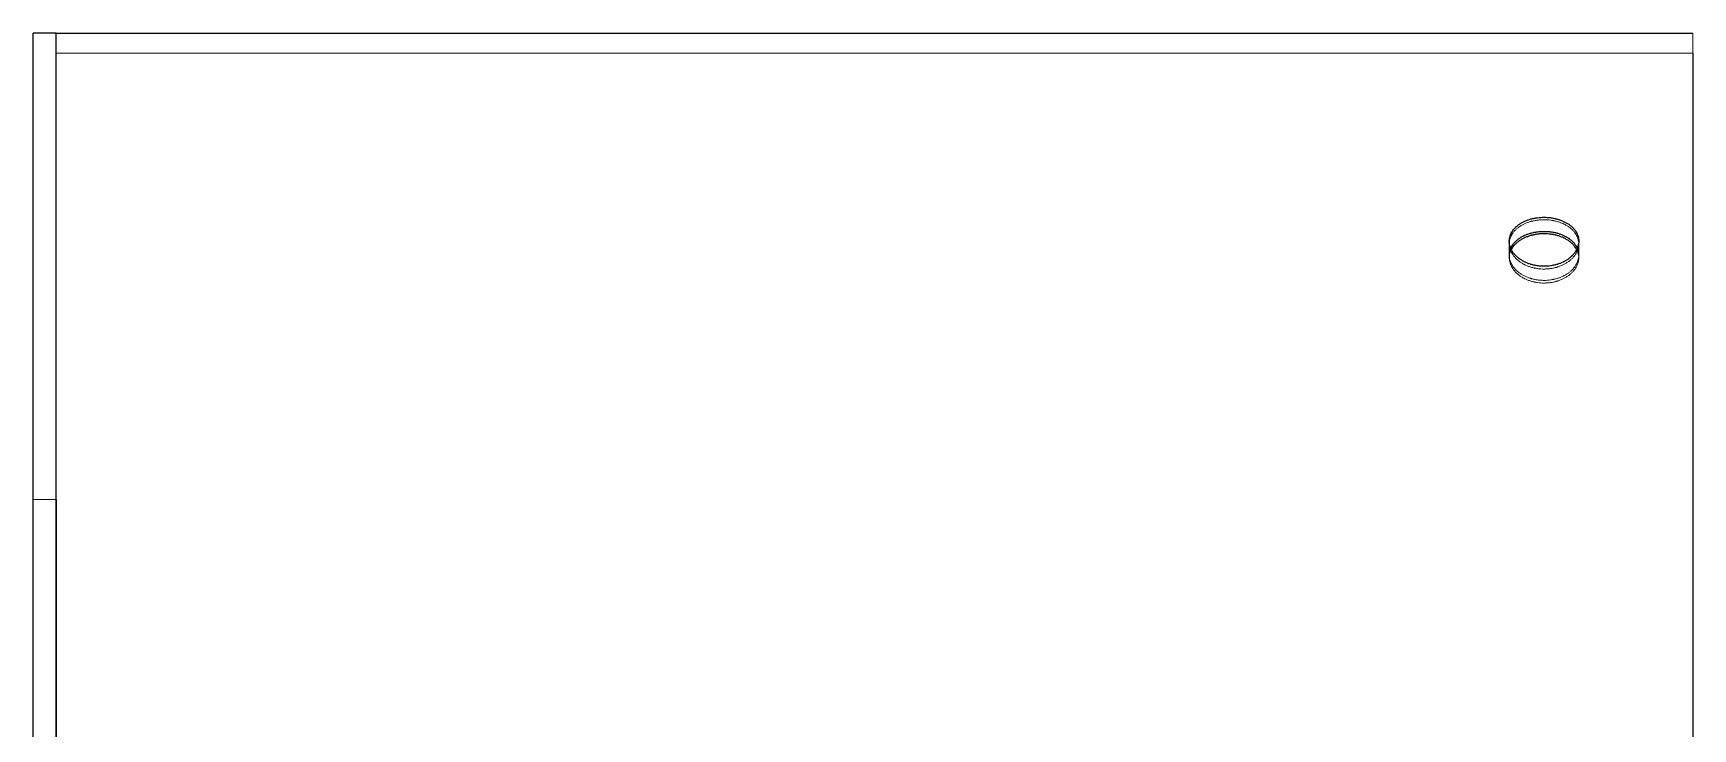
# Model space of a CAD drawing. Header units: millimetres. Extents: x 2874 to 70588, y -19135 to 2288.
# Drawn here: x 3294.6 to 3378.3, y 1753.9 to 1788.9 of the extents above; entities that cross this region are included whole.
import ezdxf
from ezdxf.lldxf.tags import DXFTag

# ---------------------------------------------------------------- set-up
doc = ezdxf.new("R2010")
doc.units = ezdxf.units.MM
doc.layers.add('1', color=7, linetype='Continuous', true_color=0xffffff)
tags = doc.linetypes.add('DASHED', pattern=[25.72, 12.86, -12.86]).pattern_tags.tags
tags[6:7] = [DXFTag(74, 4), DXFTag(75, 0), DXFTag(340, '0'), DXFTag(46, 0.0), DXFTag(50, 0.0), DXFTag(44, 0.0), DXFTag(45, 0.0)]
tags[4:5] = [DXFTag(74, 4), DXFTag(75, 0), DXFTag(340, '0'), DXFTag(46, 0.0), DXFTag(50, 0.0), DXFTag(44, 0.0), DXFTag(45, 0.0)]

msp = doc.modelspace()

# ---------------------------------------------------------------- linework, layer by layer
at = {"layer": '1', "color": 151, "linetype": 'Continuous', "lineweight": 25}
for p, q in [((3294.634, 1752.925), (3294.634, 1788.925)), ((3295.784, 1788.925), (3294.634, 1788.925)), ((3295.784, 1752.925), (3295.784, 1788.925)), ((3295.784, 1788.925), (3378.284, 1788.925)), ((3378.284, 1787.925), (3378.284, 1752.925)), ((3295.784, 1765.425), (3295.784, 1752.925))]:
    msp.add_line(p, q, dxfattribs=at)
at = {"layer": '1', "color": 53, "linetype": 'DASHED', "lineweight": 18}
for p, q in [((3378.284, 1788.925), (3378.284, 1787.925)), ((3295.784, 1787.925), (3378.284, 1787.925)), ((3369.034, 1778.447), (3369.034, 1777.738)), ((3372.534, 1777.738), (3372.534, 1778.447)), ((3369.034, 1777.738), (3369.034, 1777.609)), ((3372.534, 1777.609), (3372.534, 1777.738)), ((3294.634, 1765.425), (3295.784, 1765.425))]:
    msp.add_line(p, q, dxfattribs=at)
at = {"layer": '1', "color": 151, "linetype": 'Continuous', "lineweight": 25}
for points, knots in [([(3369.945, 1777.341), (3369.894, 1777.361), (3369.796, 1777.405), (3369.66, 1777.481), (3369.576, 1777.537), (3369.526, 1777.574), (3369.516, 1777.582), (3369.496, 1777.597), (3369.486, 1777.605), (3369.457, 1777.629), (3369.439, 1777.645), (3369.385, 1777.693), (3369.318, 1777.76), (3369.26, 1777.831), (3369.22, 1777.886), (3369.201, 1777.914), (3369.184, 1777.942), (3369.172, 1777.961), (3369.166, 1777.971), (3369.139, 1778.019), (3369.121, 1778.058), (3369.089, 1778.136), (3369.062, 1778.215), (3369.046, 1778.296), (3369.04, 1778.346), (3369.038, 1778.357), (3369.037, 1778.377), (3369.036, 1778.387), (3369.034, 1778.418), (3369.034, 1778.438), (3369.034, 1778.498), (3369.041, 1778.579), (3369.059, 1778.657), (3369.076, 1778.716), (3369.083, 1778.736), (3369.097, 1778.775), (3369.105, 1778.794), (3369.131, 1778.851), (3369.171, 1778.926), (3369.245, 1779.032), (3369.305, 1779.099), (3369.345, 1779.14), (3369.353, 1779.148), (3369.37, 1779.164), (3369.396, 1779.188), (3369.423, 1779.211), (3369.478, 1779.256), (3369.555, 1779.313), (3369.64, 1779.365), (3369.707, 1779.401), (3369.73, 1779.413), (3369.765, 1779.43), (3369.777, 1779.436), (3369.8, 1779.447), (3369.86, 1779.474), (3369.971, 1779.518), (3370.126, 1779.567), (3370.234, 1779.592), (3370.304, 1779.606), (3370.318, 1779.608), (3370.345, 1779.613), (3370.387, 1779.621), (3370.429, 1779.627), (3370.513, 1779.637), (3370.626, 1779.648), (3370.74, 1779.651), (3370.827, 1779.651), (3370.855, 1779.65), (3370.913, 1779.648), (3370.942, 1779.646), (3371.027, 1779.64), (3371.14, 1779.628), (3371.251, 1779.609), (3371.332, 1779.592), (3371.373, 1779.583), (3371.413, 1779.572), (3371.44, 1779.565), (3371.454, 1779.561), (3371.52, 1779.542), (3371.572, 1779.525), (3371.623, 1779.507)], [0, 0, 0, 0, 0.03125, 0.0625, 0.09375, 0.09375, 0.101562, 0.101562, 0.109375, 0.109375, 0.125, 0.125, 0.15625, 0.1875, 0.1875, 0.203125, 0.210937, 0.210937, 0.21875, 0.21875, 0.25, 0.25, 0.28125, 0.3125, 0.3125, 0.320312, 0.320312, 0.328125, 0.328125, 0.34375, 0.34375, 0.375, 0.40625, 0.40625, 0.421875, 0.421875, 0.4375, 0.4375, 0.46875, 0.5, 0.53125, 0.53125, 0.539062, 0.539062, 0.546875, 0.5625, 0.5625, 0.59375, 0.625, 0.625, 0.640625, 0.640625, 0.648437, 0.648437, 0.65625, 0.6875, 0.71875, 0.75, 0.75, 0.757812, 0.757812, 0.765625, 0.78125, 0.78125, 0.8125, 0.84375, 0.84375, 0.859375, 0.859375, 0.875, 0.875, 0.90625, 0.9375, 0.9375, 0.953125, 0.960937, 0.960937, 0.96875, 0.96875, 1, 1, 1, 1]), ([(3371.623, 1779.507), (3371.674, 1779.488), (3371.771, 1779.448), (3371.908, 1779.378), (3371.992, 1779.325), (3372.042, 1779.29), (3372.052, 1779.283), (3372.072, 1779.269), (3372.081, 1779.261), (3372.11, 1779.239), (3372.129, 1779.224), (3372.183, 1779.179), (3372.25, 1779.115), (3372.308, 1779.048), (3372.347, 1778.995), (3372.366, 1778.969), (3372.384, 1778.942), (3372.396, 1778.923), (3372.401, 1778.914), (3372.428, 1778.868), (3372.447, 1778.83), (3372.479, 1778.754), (3372.506, 1778.677), (3372.522, 1778.597), (3372.528, 1778.547), (3372.529, 1778.537), (3372.531, 1778.517), (3372.532, 1778.507), (3372.534, 1778.476), (3372.534, 1778.456), (3372.533, 1778.395), (3372.527, 1778.315), (3372.509, 1778.235), (3372.491, 1778.175), (3372.485, 1778.155), (3372.47, 1778.115), (3372.462, 1778.095), (3372.437, 1778.036), (3372.397, 1777.959), (3372.323, 1777.848), (3372.263, 1777.777), (3372.222, 1777.734), (3372.214, 1777.726), (3372.197, 1777.709), (3372.172, 1777.683), (3372.145, 1777.659), (3372.09, 1777.611), (3372.013, 1777.55), (3371.927, 1777.495), (3371.861, 1777.455), (3371.838, 1777.442), (3371.803, 1777.423), (3371.791, 1777.417), (3371.767, 1777.405), (3371.708, 1777.376), (3371.597, 1777.328), (3371.442, 1777.275), (3371.333, 1777.247), (3371.264, 1777.232), (3371.25, 1777.229), (3371.222, 1777.224), (3371.18, 1777.216), (3371.138, 1777.209), (3371.054, 1777.197), (3370.941, 1777.186), (3370.827, 1777.182), (3370.741, 1777.183), (3370.712, 1777.183), (3370.655, 1777.186), (3370.626, 1777.188), (3370.54, 1777.194), (3370.427, 1777.208), (3370.317, 1777.229), (3370.235, 1777.248), (3370.194, 1777.258), (3370.154, 1777.269), (3370.127, 1777.277), (3370.114, 1777.281), (3370.047, 1777.302), (3369.996, 1777.32), (3369.945, 1777.341)], [0, 0, 0, 0, 0.03125, 0.0625, 0.09375, 0.09375, 0.101562, 0.101562, 0.109375, 0.109375, 0.125, 0.125, 0.15625, 0.1875, 0.1875, 0.203125, 0.210937, 0.210937, 0.21875, 0.21875, 0.25, 0.25, 0.28125, 0.3125, 0.3125, 0.320312, 0.320312, 0.328125, 0.328125, 0.34375, 0.34375, 0.375, 0.40625, 0.40625, 0.421875, 0.421875, 0.4375, 0.4375, 0.46875, 0.5, 0.53125, 0.53125, 0.539062, 0.539062, 0.546875, 0.5625, 0.5625, 0.59375, 0.625, 0.625, 0.640625, 0.640625, 0.648437, 0.648437, 0.65625, 0.6875, 0.71875, 0.75, 0.75, 0.757812, 0.757812, 0.765625, 0.78125, 0.78125, 0.8125, 0.84375, 0.84375, 0.859375, 0.859375, 0.875, 0.875, 0.90625, 0.9375, 0.9375, 0.953125, 0.960937, 0.960937, 0.96875, 0.96875, 1, 1, 1, 1]), ([(3369.11, 1778.095), (3369.111, 1778.098), (3369.112, 1778.101), (3369.131, 1778.142), (3369.171, 1778.217), (3369.245, 1778.323), (3369.305, 1778.39), (3369.345, 1778.431), (3369.353, 1778.439), (3369.37, 1778.455), (3369.396, 1778.479), (3369.423, 1778.502), (3369.478, 1778.547), (3369.555, 1778.604), (3369.64, 1778.655), (3369.707, 1778.692), (3369.73, 1778.704), (3369.765, 1778.721), (3369.777, 1778.727), (3369.8, 1778.738), (3369.86, 1778.765), (3369.971, 1778.809), (3370.126, 1778.857), (3370.234, 1778.882), (3370.304, 1778.896), (3370.318, 1778.899), (3370.345, 1778.904), (3370.387, 1778.911), (3370.429, 1778.917), (3370.513, 1778.928), (3370.626, 1778.938), (3370.74, 1778.941), (3370.827, 1778.941), (3370.855, 1778.94), (3370.913, 1778.938), (3370.942, 1778.936), (3371.027, 1778.93), (3371.14, 1778.918), (3371.251, 1778.899), (3371.332, 1778.882), (3371.373, 1778.873), (3371.413, 1778.863), (3371.44, 1778.855), (3371.454, 1778.852), (3371.52, 1778.833), (3371.572, 1778.816), (3371.623, 1778.797)], [0, 0, 0, 0, 0.004425, 0.004425, 0.059735, 0.115044, 0.170354, 0.170354, 0.184182, 0.184182, 0.198009, 0.225664, 0.225664, 0.280974, 0.336283, 0.336283, 0.363938, 0.363938, 0.377766, 0.377766, 0.391593, 0.446903, 0.502212, 0.557522, 0.557522, 0.57135, 0.57135, 0.585177, 0.612832, 0.612832, 0.668142, 0.723451, 0.723451, 0.751106, 0.751106, 0.778761, 0.778761, 0.834071, 0.889381, 0.889381, 0.917035, 0.930863, 0.930863, 0.94469, 0.94469, 1, 1, 1, 1]), ([(3369.945, 1778.674), (3369.894, 1778.655), (3369.796, 1778.615), (3369.66, 1778.545), (3369.576, 1778.492), (3369.526, 1778.457), (3369.516, 1778.449), (3369.496, 1778.435), (3369.486, 1778.428), (3369.457, 1778.406), (3369.439, 1778.391), (3369.385, 1778.345), (3369.318, 1778.281), (3369.26, 1778.213), (3369.22, 1778.16), (3369.201, 1778.134), (3369.184, 1778.106), (3369.172, 1778.088), (3369.166, 1778.079), (3369.153, 1778.055), (3369.145, 1778.041), (3369.138, 1778.027)], [0, 0, 0, 0, 0.13552, 0.271039, 0.406559, 0.406559, 0.440439, 0.440439, 0.474319, 0.474319, 0.542079, 0.542079, 0.677599, 0.813118, 0.813118, 0.880878, 0.914758, 0.914758, 0.948638, 0.948638, 1, 1, 1, 1]), ([(3372.43, 1778.027), (3372.419, 1778.048), (3372.386, 1778.106), (3372.323, 1778.197), (3372.263, 1778.265), (3372.222, 1778.306), (3372.214, 1778.314), (3372.197, 1778.33), (3372.172, 1778.354), (3372.145, 1778.377), (3372.09, 1778.422), (3372.013, 1778.48), (3371.927, 1778.531), (3371.861, 1778.568), (3371.838, 1778.58), (3371.803, 1778.597), (3371.791, 1778.603), (3371.767, 1778.614), (3371.708, 1778.642), (3371.597, 1778.686), (3371.442, 1778.734), (3371.333, 1778.76), (3371.264, 1778.774), (3371.25, 1778.776), (3371.222, 1778.781), (3371.18, 1778.789), (3371.138, 1778.795), (3371.054, 1778.805), (3370.941, 1778.816), (3370.827, 1778.819), (3370.741, 1778.819), (3370.712, 1778.818), (3370.655, 1778.816), (3370.626, 1778.814), (3370.54, 1778.808), (3370.427, 1778.796), (3370.317, 1778.777), (3370.235, 1778.76), (3370.194, 1778.75), (3370.154, 1778.74), (3370.127, 1778.733), (3370.114, 1778.729), (3370.047, 1778.71), (3369.996, 1778.693), (3369.945, 1778.674)], [0, 0, 0, 0, 0.031973, 0.088916, 0.145859, 0.145859, 0.160094, 0.160094, 0.17433, 0.202801, 0.202801, 0.259744, 0.316687, 0.316687, 0.345158, 0.345158, 0.359394, 0.359394, 0.37363, 0.430572, 0.487515, 0.544458, 0.544458, 0.558694, 0.558694, 0.572929, 0.601401, 0.601401, 0.658343, 0.715286, 0.715286, 0.743758, 0.743758, 0.772229, 0.772229, 0.829172, 0.886114, 0.886114, 0.914586, 0.928822, 0.928822, 0.943057, 0.943057, 1, 1, 1, 1]), ([(3371.623, 1778.797), (3371.674, 1778.778), (3371.771, 1778.738), (3371.908, 1778.668), (3371.992, 1778.616), (3372.042, 1778.581), (3372.052, 1778.574), (3372.072, 1778.559), (3372.081, 1778.552), (3372.11, 1778.53), (3372.129, 1778.515), (3372.183, 1778.469), (3372.25, 1778.406), (3372.308, 1778.339), (3372.347, 1778.286), (3372.366, 1778.26), (3372.384, 1778.232), (3372.396, 1778.214), (3372.401, 1778.205), (3372.427, 1778.16), (3372.446, 1778.123), (3372.461, 1778.087)], [0, 0, 0, 0, 0.125494, 0.250988, 0.376483, 0.376483, 0.407856, 0.407856, 0.43923, 0.43923, 0.501977, 0.501977, 0.627471, 0.752965, 0.752965, 0.815712, 0.847086, 0.847086, 0.878459, 0.878459, 1, 1, 1, 1])]:
    msp.add_open_spline(points, degree=3, knots=knots, dxfattribs=at)
at = {"layer": '1', "color": 53, "linetype": 'DASHED', "lineweight": 18}
for points, knots in [([(3369.945, 1779.38), (3369.894, 1779.361), (3369.796, 1779.321), (3369.66, 1779.25), (3369.576, 1779.197), (3369.526, 1779.162), (3369.516, 1779.155), (3369.496, 1779.141), (3369.486, 1779.133), (3369.457, 1779.111), (3369.439, 1779.096), (3369.385, 1779.05), (3369.318, 1778.986), (3369.26, 1778.919), (3369.22, 1778.866), (3369.201, 1778.839), (3369.184, 1778.812), (3369.172, 1778.793), (3369.166, 1778.784), (3369.139, 1778.738), (3369.121, 1778.7), (3369.089, 1778.623), (3369.062, 1778.545), (3369.046, 1778.466), (3369.04, 1778.415), (3369.038, 1778.405), (3369.037, 1778.385), (3369.036, 1778.374), (3369.034, 1778.344), (3369.034, 1778.323), (3369.034, 1778.263), (3369.041, 1778.182), (3369.059, 1778.101), (3369.076, 1778.041), (3369.083, 1778.021), (3369.097, 1777.981), (3369.105, 1777.961), (3369.131, 1777.902), (3369.171, 1777.824), (3369.245, 1777.713), (3369.305, 1777.642), (3369.345, 1777.598), (3369.353, 1777.59), (3369.37, 1777.573), (3369.396, 1777.547), (3369.423, 1777.523), (3369.478, 1777.474), (3369.555, 1777.413), (3369.64, 1777.357), (3369.707, 1777.318), (3369.73, 1777.305), (3369.765, 1777.286), (3369.777, 1777.28), (3369.8, 1777.268), (3369.86, 1777.238), (3369.971, 1777.19), (3370.126, 1777.137), (3370.234, 1777.109), (3370.304, 1777.094), (3370.318, 1777.091), (3370.345, 1777.085), (3370.387, 1777.077), (3370.429, 1777.071), (3370.513, 1777.059), (3370.626, 1777.047), (3370.74, 1777.043), (3370.827, 1777.044), (3370.855, 1777.045), (3370.913, 1777.047), (3370.942, 1777.049), (3371.027, 1777.056), (3371.14, 1777.069), (3371.251, 1777.09), (3371.332, 1777.109), (3371.373, 1777.119), (3371.413, 1777.131), (3371.44, 1777.139), (3371.454, 1777.143), (3371.52, 1777.163), (3371.572, 1777.182), (3371.623, 1777.203)], [0, 0, 0, 0, 0.03125, 0.0625, 0.09375, 0.09375, 0.101562, 0.101562, 0.109375, 0.109375, 0.125, 0.125, 0.15625, 0.1875, 0.1875, 0.203125, 0.210937, 0.210937, 0.21875, 0.21875, 0.25, 0.25, 0.28125, 0.3125, 0.3125, 0.320312, 0.320312, 0.328125, 0.328125, 0.34375, 0.34375, 0.375, 0.40625, 0.40625, 0.421875, 0.421875, 0.4375, 0.4375, 0.46875, 0.5, 0.53125, 0.53125, 0.539062, 0.539062, 0.546875, 0.5625, 0.5625, 0.59375, 0.625, 0.625, 0.640625, 0.640625, 0.648437, 0.648437, 0.65625, 0.6875, 0.71875, 0.75, 0.75, 0.757812, 0.757812, 0.765625, 0.78125, 0.78125, 0.8125, 0.84375, 0.84375, 0.859375, 0.859375, 0.875, 0.875, 0.90625, 0.9375, 0.9375, 0.953125, 0.960937, 0.960937, 0.96875, 0.96875, 1, 1, 1, 1]), ([(3371.623, 1777.203), (3371.674, 1777.223), (3371.771, 1777.267), (3371.908, 1777.343), (3371.992, 1777.4), (3372.042, 1777.438), (3372.052, 1777.445), (3372.072, 1777.461), (3372.081, 1777.468), (3372.11, 1777.492), (3372.129, 1777.508), (3372.183, 1777.557), (3372.25, 1777.624), (3372.308, 1777.696), (3372.347, 1777.751), (3372.366, 1777.779), (3372.384, 1777.807), (3372.396, 1777.826), (3372.401, 1777.836), (3372.428, 1777.884), (3372.447, 1777.923), (3372.479, 1778.002), (3372.506, 1778.082), (3372.522, 1778.162), (3372.528, 1778.213), (3372.529, 1778.224), (3372.531, 1778.244), (3372.532, 1778.254), (3372.534, 1778.285), (3372.534, 1778.305), (3372.533, 1778.366), (3372.527, 1778.447), (3372.509, 1778.526), (3372.491, 1778.585), (3372.485, 1778.605), (3372.47, 1778.644), (3372.462, 1778.663), (3372.437, 1778.721), (3372.397, 1778.796), (3372.323, 1778.903), (3372.263, 1778.97), (3372.222, 1779.011), (3372.214, 1779.019), (3372.197, 1779.035), (3372.172, 1779.059), (3372.145, 1779.083), (3372.09, 1779.128), (3372.013, 1779.185), (3371.927, 1779.237), (3371.861, 1779.274), (3371.838, 1779.286), (3371.803, 1779.303), (3371.791, 1779.309), (3371.767, 1779.32), (3371.708, 1779.348), (3371.597, 1779.392), (3371.442, 1779.44), (3371.333, 1779.466), (3371.264, 1779.48), (3371.25, 1779.482), (3371.222, 1779.487), (3371.18, 1779.495), (3371.138, 1779.501), (3371.054, 1779.512), (3370.941, 1779.522), (3370.827, 1779.525), (3370.741, 1779.525), (3370.712, 1779.524), (3370.655, 1779.522), (3370.626, 1779.52), (3370.54, 1779.514), (3370.427, 1779.502), (3370.317, 1779.483), (3370.235, 1779.466), (3370.194, 1779.456), (3370.154, 1779.446), (3370.127, 1779.439), (3370.114, 1779.435), (3370.047, 1779.416), (3369.996, 1779.399), (3369.945, 1779.38)], [0, 0, 0, 0, 0.03125, 0.0625, 0.09375, 0.09375, 0.101563, 0.101563, 0.109375, 0.109375, 0.125, 0.125, 0.15625, 0.1875, 0.1875, 0.203125, 0.210938, 0.210938, 0.21875, 0.21875, 0.25, 0.25, 0.28125, 0.3125, 0.3125, 0.320313, 0.320313, 0.328125, 0.328125, 0.34375, 0.34375, 0.375, 0.40625, 0.40625, 0.421875, 0.421875, 0.4375, 0.4375, 0.46875, 0.5, 0.53125, 0.53125, 0.539063, 0.539063, 0.546875, 0.5625, 0.5625, 0.59375, 0.625, 0.625, 0.640625, 0.640625, 0.648437, 0.648437, 0.65625, 0.6875, 0.71875, 0.75, 0.75, 0.757812, 0.757812, 0.765625, 0.78125, 0.78125, 0.8125, 0.84375, 0.84375, 0.859375, 0.859375, 0.875, 0.875, 0.90625, 0.9375, 0.9375, 0.953125, 0.960937, 0.960937, 0.96875, 0.96875, 1, 1, 1, 1]), ([(3369.945, 1776.631), (3369.894, 1776.651), (3369.796, 1776.695), (3369.66, 1776.771), (3369.576, 1776.828), (3369.526, 1776.865), (3369.516, 1776.873), (3369.496, 1776.888), (3369.486, 1776.896), (3369.457, 1776.919), (3369.439, 1776.935), (3369.385, 1776.984), (3369.318, 1777.051), (3369.26, 1777.122), (3369.22, 1777.177), (3369.201, 1777.205), (3369.184, 1777.233), (3369.172, 1777.252), (3369.166, 1777.262), (3369.139, 1777.31), (3369.121, 1777.349), (3369.089, 1777.427), (3369.062, 1777.506), (3369.046, 1777.587), (3369.04, 1777.637), (3369.038, 1777.648), (3369.037, 1777.668), (3369.036, 1777.678), (3369.034, 1777.709), (3369.034, 1777.729), (3369.034, 1777.79), (3369.041, 1777.87), (3369.059, 1777.949), (3369.076, 1778.007), (3369.083, 1778.027), (3369.096, 1778.062), (3369.103, 1778.079), (3369.11, 1778.095)], [0, 0, 0, 0, 0.071839, 0.143678, 0.215517, 0.215517, 0.233477, 0.233477, 0.251437, 0.251437, 0.287356, 0.287356, 0.359195, 0.431034, 0.431034, 0.466954, 0.484914, 0.484914, 0.502873, 0.502873, 0.574712, 0.574712, 0.646552, 0.718391, 0.718391, 0.73635, 0.73635, 0.75431, 0.75431, 0.79023, 0.79023, 0.862069, 0.933908, 0.933908, 0.969827, 0.969827, 1, 1, 1, 1]), ([(3369.138, 1778.027), (3369.126, 1778.003), (3369.115, 1777.98), (3369.089, 1777.918), (3369.062, 1777.84), (3369.046, 1777.76), (3369.04, 1777.71), (3369.038, 1777.7), (3369.037, 1777.679), (3369.036, 1777.669), (3369.034, 1777.639), (3369.034, 1777.618), (3369.034, 1777.557), (3369.041, 1777.476), (3369.059, 1777.396), (3369.076, 1777.336), (3369.083, 1777.316), (3369.097, 1777.276), (3369.105, 1777.255), (3369.131, 1777.196), (3369.171, 1777.119), (3369.245, 1777.007), (3369.305, 1776.936), (3369.345, 1776.893), (3369.353, 1776.884), (3369.37, 1776.867), (3369.396, 1776.842), (3369.423, 1776.817), (3369.478, 1776.769), (3369.555, 1776.707), (3369.64, 1776.652), (3369.707, 1776.612), (3369.73, 1776.599), (3369.765, 1776.58), (3369.777, 1776.574), (3369.8, 1776.562), (3369.86, 1776.532), (3369.971, 1776.484), (3370.126, 1776.431), (3370.234, 1776.403), (3370.304, 1776.388), (3370.318, 1776.385), (3370.345, 1776.379), (3370.387, 1776.371), (3370.429, 1776.364), (3370.513, 1776.353), (3370.626, 1776.341), (3370.74, 1776.337), (3370.827, 1776.338), (3370.855, 1776.339), (3370.913, 1776.341), (3370.942, 1776.343), (3371.027, 1776.35), (3371.14, 1776.363), (3371.251, 1776.384), (3371.332, 1776.403), (3371.373, 1776.413), (3371.413, 1776.425), (3371.44, 1776.433), (3371.454, 1776.437), (3371.52, 1776.458), (3371.572, 1776.476), (3371.623, 1776.497)], [0, 0, 0, 0, 0.025223, 0.025223, 0.065838, 0.106454, 0.106454, 0.116608, 0.116608, 0.126762, 0.126762, 0.14707, 0.14707, 0.187685, 0.228301, 0.228301, 0.248609, 0.248609, 0.268917, 0.268917, 0.309533, 0.350148, 0.390764, 0.390764, 0.400918, 0.400918, 0.411072, 0.43138, 0.43138, 0.471996, 0.512611, 0.512611, 0.532919, 0.532919, 0.543073, 0.543073, 0.553227, 0.593843, 0.634458, 0.675074, 0.675074, 0.685228, 0.685228, 0.695382, 0.71569, 0.71569, 0.756306, 0.796921, 0.796921, 0.817229, 0.817229, 0.837537, 0.837537, 0.878153, 0.918769, 0.918769, 0.939076, 0.94923, 0.94923, 0.959384, 0.959384, 1, 1, 1, 1]), ([(3372.461, 1778.087), (3372.462, 1778.085), (3372.462, 1778.084), (3372.479, 1778.045), (3372.506, 1777.968), (3372.522, 1777.888), (3372.528, 1777.838), (3372.529, 1777.828), (3372.531, 1777.808), (3372.532, 1777.798), (3372.534, 1777.767), (3372.534, 1777.747), (3372.533, 1777.686), (3372.527, 1777.606), (3372.509, 1777.526), (3372.491, 1777.466), (3372.485, 1777.446), (3372.47, 1777.406), (3372.462, 1777.386), (3372.437, 1777.327), (3372.397, 1777.25), (3372.323, 1777.139), (3372.263, 1777.068), (3372.222, 1777.025), (3372.214, 1777.017), (3372.197, 1776.999), (3372.172, 1776.974), (3372.145, 1776.95), (3372.09, 1776.902), (3372.013, 1776.841), (3371.927, 1776.785), (3371.861, 1776.746), (3371.838, 1776.733), (3371.803, 1776.714), (3371.791, 1776.708), (3371.767, 1776.696), (3371.708, 1776.666), (3371.597, 1776.618), (3371.442, 1776.565), (3371.333, 1776.537), (3371.264, 1776.522), (3371.25, 1776.519), (3371.222, 1776.514), (3371.18, 1776.506), (3371.138, 1776.499), (3371.054, 1776.488), (3370.941, 1776.476), (3370.827, 1776.472), (3370.741, 1776.473), (3370.712, 1776.474), (3370.655, 1776.476), (3370.626, 1776.478), (3370.54, 1776.485), (3370.427, 1776.498), (3370.317, 1776.519), (3370.235, 1776.538), (3370.194, 1776.548), (3370.154, 1776.559), (3370.127, 1776.567), (3370.114, 1776.571), (3370.047, 1776.592), (3369.996, 1776.611), (3369.945, 1776.631)], [0, 0, 0, 0, 0.001311, 0.001311, 0.042923, 0.084535, 0.084535, 0.094938, 0.094938, 0.105341, 0.105341, 0.126147, 0.126147, 0.167759, 0.209371, 0.209371, 0.230177, 0.230177, 0.250983, 0.250983, 0.292595, 0.334207, 0.375819, 0.375819, 0.386222, 0.386222, 0.396625, 0.417431, 0.417431, 0.459043, 0.500655, 0.500655, 0.521461, 0.521461, 0.531864, 0.531864, 0.542267, 0.583879, 0.625491, 0.667104, 0.667104, 0.677507, 0.677507, 0.68791, 0.708716, 0.708716, 0.750328, 0.79194, 0.79194, 0.812746, 0.812746, 0.833552, 0.833552, 0.875164, 0.916776, 0.916776, 0.937582, 0.947985, 0.947985, 0.958388, 0.958388, 1, 1, 1, 1]), ([(3371.623, 1776.497), (3371.674, 1776.517), (3371.771, 1776.561), (3371.908, 1776.637), (3371.992, 1776.694), (3372.042, 1776.732), (3372.052, 1776.74), (3372.072, 1776.755), (3372.081, 1776.763), (3372.11, 1776.787), (3372.129, 1776.803), (3372.183, 1776.852), (3372.25, 1776.919), (3372.308, 1776.99), (3372.347, 1777.045), (3372.366, 1777.073), (3372.384, 1777.102), (3372.396, 1777.121), (3372.401, 1777.131), (3372.428, 1777.179), (3372.447, 1777.218), (3372.479, 1777.297), (3372.506, 1777.376), (3372.522, 1777.457), (3372.528, 1777.508), (3372.529, 1777.518), (3372.531, 1777.539), (3372.532, 1777.549), (3372.534, 1777.58), (3372.534, 1777.6), (3372.533, 1777.661), (3372.527, 1777.742), (3372.509, 1777.821), (3372.491, 1777.88), (3372.485, 1777.899), (3372.47, 1777.938), (3372.462, 1777.958), (3372.446, 1777.994), (3372.438, 1778.011), (3372.43, 1778.027)], [0, 0, 0, 0, 0.069259, 0.138519, 0.207778, 0.207778, 0.225093, 0.225093, 0.242407, 0.242407, 0.277037, 0.277037, 0.346296, 0.415556, 0.415556, 0.450185, 0.4675, 0.4675, 0.484815, 0.484815, 0.554074, 0.554074, 0.623334, 0.692593, 0.692593, 0.709908, 0.709908, 0.727222, 0.727222, 0.761852, 0.761852, 0.831111, 0.900371, 0.900371, 0.935, 0.935, 0.96963, 0.96963, 1, 1, 1, 1])]:
    msp.add_open_spline(points, degree=3, knots=knots, dxfattribs=at)

doc.saveas('drawing.dxf')
